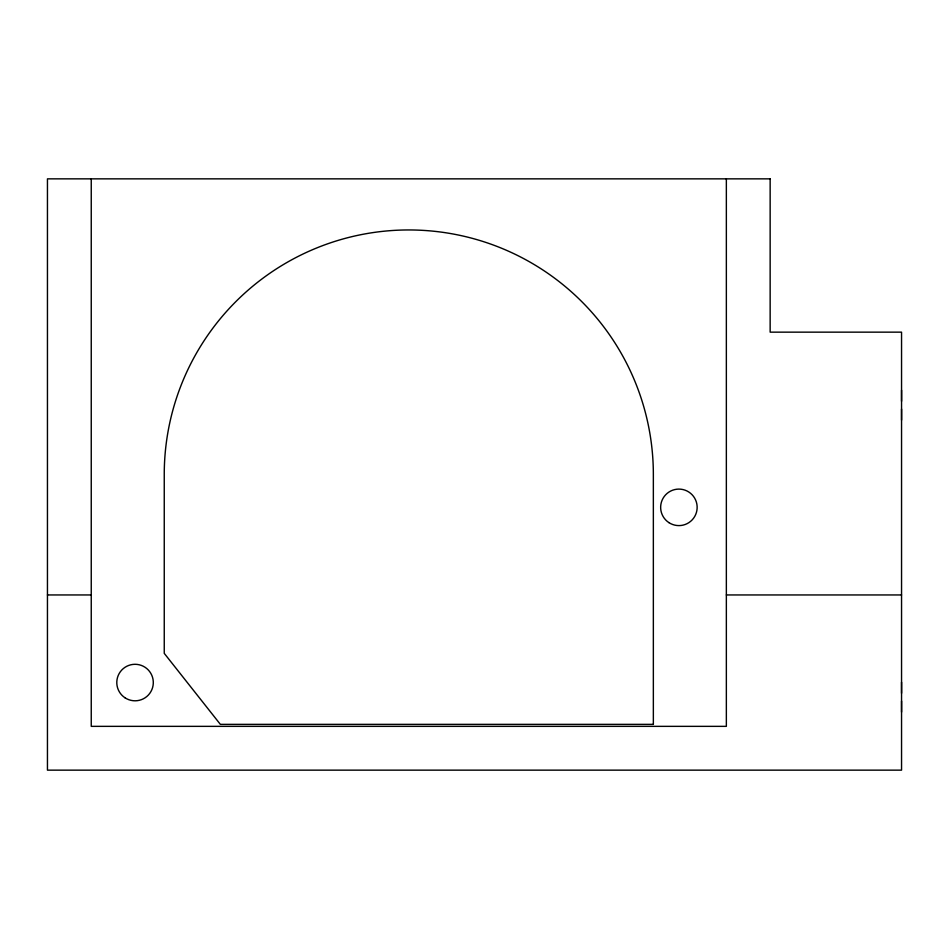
<?xml version="1.0" encoding="UTF-8"?>
<svg xmlns="http://www.w3.org/2000/svg" width="949" height="949" viewBox="0 0 949 949"><rect width="100%" height="100%" fill="white"/><g stroke="black" fill="none" stroke-linecap="round" stroke-linejoin="round"><path stroke-width="1.42" d="M901.55 712.118L901.55 701.026M901.55 693.28L901.55 682.177M901.55 420.122L901.55 409.019M901.55 401.273L901.55 390.181M47.45 594.952L91.246 594.952M726.353 594.952L901.55 594.952M726.353 178.851L726.353 726.353L91.246 726.353L91.246 178.851M770.149 178.851L47.45 178.851L47.45 770.149L901.55 770.149L901.55 332.15L770.149 332.15L770.149 178.851M653.351 724.36L220.358 724.36L164.248 653.351L164.248 474.5A244.545 244.545 0 0 1 408.805 229.955A244.545 244.545 0 0 1 653.351 474.5L653.351 724.36M668.938 522.638A18.245 18.245 0 0 0 697.124 508.344A18.245 18.245 0 0 0 670.646 491.072A18.245 18.245 0 0 0 668.938 522.638M125.078 697.835A18.245 18.245 0 0 0 153.275 683.541A18.245 18.245 0 0 0 126.798 666.269A18.245 18.245 0 0 0 125.078 697.835"/></g></svg>
